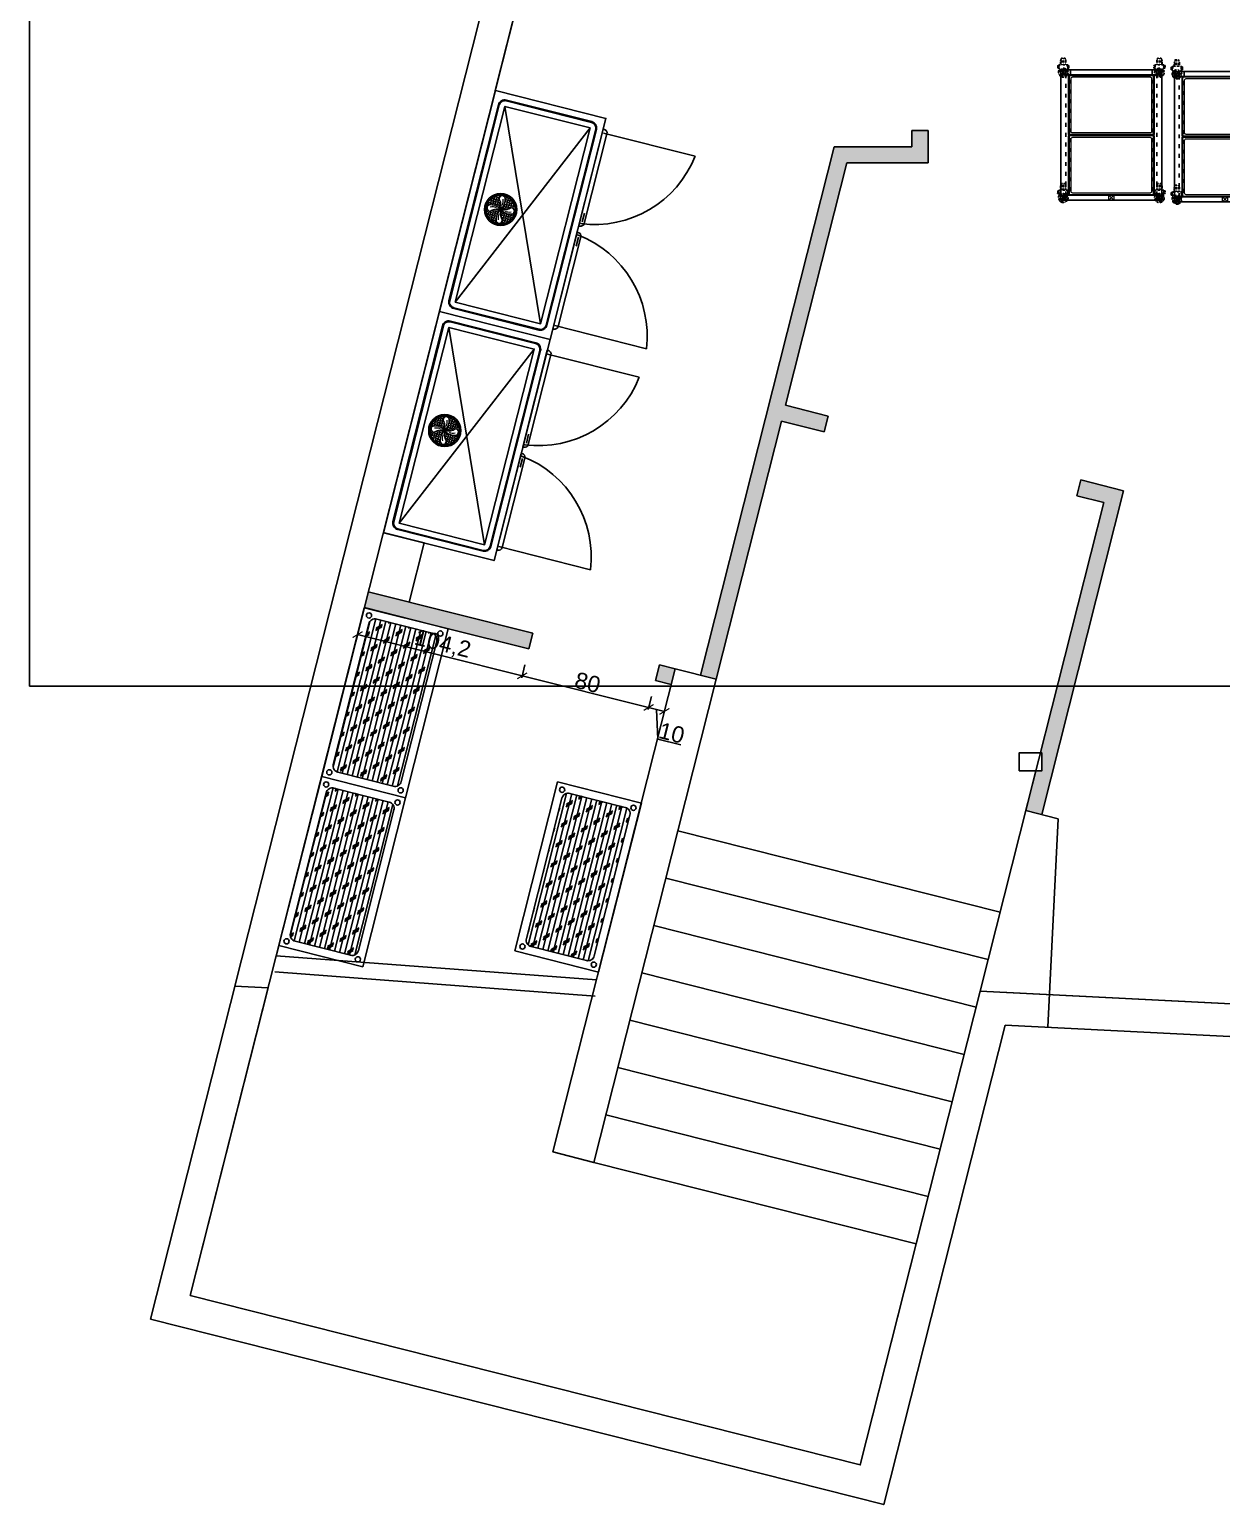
# Model space of a CAD drawing. Header units: millimetres. Extents: x -3164 to 12587, y -18082 to -16228.
# Drawn here: x 5157 to 5888, y -17985 to -17080 of the extents above; entities that cross this region are included whole.
import ezdxf

# ---------------------------------------------------------------- set-up
doc = ezdxf.new("R2010")
doc.units = ezdxf.units.MM
for name, pattern in [('ACAD_ISO03W100', [30, 12, -18]), ('DASHED', [0.75, 0.5, -0.25]), ('HIDDEN2', [0.1875, 0.125, -0.0625])]:
    doc.linetypes.add(name, pattern=pattern)
doc.layers.add('MUTAŞ', color=7, linetype='Continuous')
doc.layers.add('TEFRİŞ MUTFAK (L)', color=241, linetype='Continuous', lineweight=15)
doc.styles.get("Standard").update_dxf_attribs({"font": 'arial.ttf'})
doc.dimstyles.new('ISO-25', dxfattribs={"dimtxt": 10, "dimasz": 5, "dimexe": 1.25, "dimexo": 10, "dimtad": 1, "dimdec": 1, "dimtxsty": 'Standard', "dimblk": 'ARCHTICK', "dimcen": 2.5, "dimadec": 0, "dimazin": 0, "dimtfac": 1, "dimtdec": 1, "dimtmove": 0, "dimatfit": 3, "dimfxl": 1, "dimarcsym": 0})

# ---------------------------------------------------------------- blocks, each defined once
blk = doc.blocks.new('_ArchTick')
at = {"color": 0, "linetype": 'ByBlock', "const_width": 0.15}
blk.add_lwpolyline([(-0.5, -0.5), (0.5, 0.5)], dxfattribs=at)
blk = doc.blocks.new('*D122')
at = {"color": 0, "lineweight": -2, "transparency": 16777216}
for p, q in [((5359.71, -17444.62), (5357.71, -17452.6)), ((5358.02, -17451.38), (5459.06, -17476.68)), ((5460.75, -17469.91), (5458.76, -17477.89))]:
    blk.add_line(p, q, dxfattribs=at)
at = {"layer": 'Defpoints', "color": 0, "transparency": 16777216}
for p in [(5362.14, -17434.92), (5463.18, -17460.21), (5459.06, -17476.68)]:
    blk.add_point(p, dxfattribs=at)
at = {"color": 0, "lineweight": -2, "transparency": 16777216, "xscale": 5, "yscale": 5, "zscale": 5}
for p, rotation in [((5358.02, -17451.38), 165.9474561684962), ((5459.06, -17476.68), 345.9474561684962)]:
    blk.add_blockref('_ArchTick', p, dxfattribs=dict(at, rotation=rotation))
at = {"color": 0, "transparency": 16777216, "insert": (5410.15, -17457.59), "char_height": 10, "attachment_point": 5, "rotation": 345.94746}
blk.add_mtext('104,2', dxfattribs=at)
blk = doc.blocks.new('*D123')
at = {"color": 0, "lineweight": -2, "transparency": 16777216}
for p, q in [((5460.75, -17469.91), (5458.76, -17477.89)), ((5459.06, -17476.68), (5536.67, -17496.1)), ((5538.36, -17489.33), (5536.36, -17497.31))]:
    blk.add_line(p, q, dxfattribs=at)
at = {"layer": 'Defpoints', "color": 0, "transparency": 16777216}
for p in [(5463.18, -17460.21), (5540.79, -17479.63), (5536.67, -17496.1)]:
    blk.add_point(p, dxfattribs=at)
at = {"color": 0, "lineweight": -2, "transparency": 16777216, "xscale": 5, "yscale": 5, "zscale": 5}
for p, rotation in [((5459.06, -17476.68), 165.9474561685335), ((5536.67, -17496.1), 345.9474561685335)]:
    blk.add_blockref('_ArchTick', p, dxfattribs=dict(at, rotation=rotation))
at = {"color": 0, "transparency": 16777216, "insert": (5499.25, -17480.83), "char_height": 10, "attachment_point": 5, "rotation": 345.94746}
blk.add_mtext('80', dxfattribs=at)
blk = doc.blocks.new('*D124')
at = {"color": 0, "lineweight": -2, "transparency": 16777216}
for p, q in [((5538.36, -17489.33), (5536.36, -17497.31)), ((5548.06, -17491.76), (5546.06, -17499.74)), ((5536.67, -17496.1), (5546.37, -17498.53)), ((5541.52, -17497.31), (5542.36, -17515.57)), ((5542.36, -17515.57), (5556.52, -17519.11))]:
    blk.add_line(p, q, dxfattribs=at)
at = {"layer": 'Defpoints', "color": 0, "transparency": 16777216}
for p in [(5540.79, -17479.63), (5550.49, -17482.06), (5546.37, -17498.53)]:
    blk.add_point(p, dxfattribs=at)
at = {"color": 0, "lineweight": -2, "transparency": 16777216, "xscale": 5, "yscale": 5, "zscale": 5}
for p, rotation in [((5536.67, -17496.1), 165.9474561685335), ((5546.37, -17498.53), 345.9474561685335)]:
    blk.add_blockref('_ArchTick', p, dxfattribs=dict(at, rotation=rotation))
at = {"color": 0, "transparency": 16777216, "insert": (5550.83, -17511.78), "char_height": 10, "attachment_point": 5, "rotation": 345.94746}
blk.add_mtext('10', dxfattribs=at)
blk = doc.blocks.new('GHFH')
at = {"color": 7}
for p, q in [((1818.34, 2074.55), (1818.51, 2074.55)), ((1818.89, 2074.55), (1818.89, 2075.18)), ((1818.89, 2074.55), (1819.91, 2074.55)), ((1818.89, 2073.15), (1818.89, 2074.16)), ((1819.72, 2075.94), (1819.91, 2075.94)), ((1820.29, 2075.94), (1820.29, 2076.37)), ((1820.29, 2075.94), (1821.31, 2075.94)), ((1820.29, 2074.55), (1820.29, 2075.56)), ((1820.29, 2074.55), (1821.31, 2074.55)), ((1820.29, 2073.15), (1820.29, 2074.16)), ((1821.69, 2075.94), (1821.69, 2076.96)), ((1821.69, 2075.94), (1822.7, 2075.94)), ((1821.69, 2074.55), (1821.69, 2075.56)), ((1821.69, 2074.55), (1822.7, 2074.55)), ((1821.69, 2073.15), (1821.69, 2074.16)), ((1822.08, 2077.34), (1822.7, 2077.34)), ((1823.09, 2077.34), (1823.09, 2077.67)), ((1823.09, 2077.34), (1824.1, 2077.34)), ((1823.09, 2076.33), (1823.09, 2076.96)), ((1823.09, 2074.55), (1823.09, 2074.83)), ((1823.09, 2074.55), (1823.34, 2074.55)), ((1823.09, 2073.15), (1823.09, 2074.16)), ((1824.48, 2077.34), (1824.48, 2077.94)), ((1824.48, 2077.34), (1824.64, 2077.34)), ((1824.88, 2077.34), (1825.5, 2077.34)), ((1825.88, 2077.34), (1825.88, 2077.98)), ((1825.88, 2077.34), (1826.89, 2077.34)), ((1826.56, 2075.94), (1826.89, 2075.94)), ((1826.85, 2074.55), (1826.89, 2074.55)), ((1827.28, 2077.34), (1827.28, 2077.8)), ((1827.28, 2077.34), (1828.29, 2077.34)), ((1827.28, 2075.94), (1827.28, 2076.96)), ((1827.28, 2075.94), (1828.29, 2075.94)), ((1827.28, 2074.55), (1827.28, 2075.56)), ((1827.28, 2074.55), (1828.29, 2074.55)), ((1827.28, 2073.15), (1827.28, 2074.16)), ((1828.67, 2077.34), (1828.67, 2077.4)), ((1828.67, 2077.34), (1828.83, 2077.34)), ((1828.67, 2075.94), (1828.67, 2076.96)), ((1828.67, 2075.94), (1829.69, 2075.94)), ((1828.67, 2074.55), (1828.67, 2075.56)), ((1828.67, 2074.55), (1829.69, 2074.55)), ((1828.67, 2073.15), (1828.67, 2074.16)), ((1830.07, 2075.94), (1830.07, 2076.73)), ((1830.07, 2075.94), (1831.09, 2075.94)), ((1830.07, 2074.55), (1830.07, 2075.56)), ((1830.07, 2074.55), (1831.09, 2074.55)), ((1830.07, 2073.15), (1830.07, 2074.16)), ((1831.47, 2074.55), (1831.47, 2075.56)), ((1831.47, 2074.55), (1832.48, 2074.55)), ((1831.47, 2073.15), (1831.47, 2074.16)), ((1832.86, 2073.15), (1832.86, 2074.15)), ((1816.39, 2068.96), (1817.12, 2068.96)), ((1816.49, 2067.56), (1817.12, 2067.56)), ((1816.5, 2070.35), (1817.12, 2070.35)), ((1816.82, 2066.16), (1817.12, 2066.16)), ((1816.84, 2071.75), (1817.12, 2071.75)), ((1817.5, 2073.15), (1817.5, 2073.26)), ((1817.5, 2073.15), (1818.51, 2073.15)), ((1817.5, 2071.75), (1817.5, 2072.77)), ((1817.5, 2071.75), (1818.51, 2071.75)), ((1817.5, 2070.35), (1817.5, 2071.37)), ((1817.5, 2070.35), (1818.51, 2070.35)), ((1817.5, 2069.47), (1817.5, 2069.97)), ((1817.5, 2066.16), (1817.5, 2066.99)), ((1817.5, 2066.16), (1818.51, 2066.16)), ((1817.5, 2064.77), (1817.5, 2065.78)), ((1817.5, 2064.77), (1818.51, 2064.77)), ((1818.89, 2073.15), (1819.91, 2073.15)), ((1818.89, 2071.75), (1818.89, 2072.77)), ((1818.89, 2071.75), (1819.91, 2071.75)), ((1818.89, 2070.35), (1818.89, 2071.37)), ((1818.89, 2070.35), (1819.91, 2070.35)), ((1818.89, 2066.16), (1818.89, 2066.34)), ((1818.89, 2066.16), (1819.91, 2066.16)), ((1818.89, 2064.77), (1818.89, 2065.78)), ((1818.89, 2064.77), (1819.91, 2064.77)), ((1820.29, 2073.15), (1821.31, 2073.15)), ((1820.29, 2071.75), (1820.29, 2072.77)), ((1820.29, 2071.75), (1821.31, 2071.75)), ((1820.29, 2070.36), (1820.29, 2071.37)), ((1820.29, 2066.16), (1820.29, 2067.18)), ((1820.29, 2066.16), (1821.31, 2066.16)), ((1820.29, 2064.77), (1820.29, 2065.78)), ((1820.29, 2064.77), (1821.31, 2064.77)), ((1820.82, 2067.56), (1821.31, 2067.56)), ((1821.69, 2073.15), (1822.7, 2073.15)), ((1821.69, 2071.75), (1821.69, 2072.77)), ((1821.69, 2071.75), (1822.7, 2071.75)), ((1821.69, 2070.35), (1821.69, 2071.37)), ((1821.69, 2070.35), (1822.7, 2070.35)), ((1821.69, 2067.56), (1821.69, 2068.05)), ((1821.69, 2067.56), (1822.7, 2067.56)), ((1821.69, 2066.16), (1821.69, 2067.18)), ((1821.69, 2066.16), (1822.7, 2066.16)), ((1821.69, 2064.77), (1821.69, 2065.78)), ((1821.69, 2064.77), (1822.7, 2064.77)), ((1823.09, 2073.15), (1824.1, 2073.15)), ((1823.09, 2071.75), (1823.09, 2072.77)), ((1823.09, 2071.75), (1824.1, 2071.75)), ((1823.09, 2070.35), (1823.09, 2071.37)), ((1823.09, 2070.35), (1824.1, 2070.35)), ((1823.09, 2067.56), (1823.09, 2068.58)), ((1823.09, 2067.56), (1824.1, 2067.56)), ((1823.09, 2066.16), (1823.09, 2067.18)), ((1823.09, 2066.16), (1824.1, 2066.16)), ((1823.09, 2064.77), (1823.09, 2065.78)), ((1823.09, 2064.77), (1824.02, 2064.77)), ((1824.48, 2071.75), (1824.48, 2072.77)), ((1824.48, 2071.75), (1824.98, 2071.75)), ((1824.48, 2070.35), (1824.48, 2071.37)), ((1824.48, 2070.35), (1825, 2070.35)), ((1824.48, 2067.56), (1824.48, 2067.78)), ((1824.48, 2067.56), (1824.69, 2067.56)), ((1824.48, 2067.03), (1824.48, 2067.18)), ((1825.88, 2066.26), (1825.88, 2067.18)), ((1825.91, 2066.16), (1826.89, 2066.16)), ((1826.08, 2067.56), (1826.89, 2067.56)), ((1826.24, 2070.35), (1826.89, 2070.35)), ((1826.53, 2064.77), (1826.89, 2064.77)), ((1826.7, 2071.75), (1826.89, 2071.75)), ((1827.28, 2073.15), (1828.29, 2073.15)), ((1827.28, 2071.75), (1827.28, 2072.77)), ((1827.28, 2071.75), (1828.29, 2071.75)), ((1827.28, 2070.35), (1827.28, 2071.37)), ((1827.28, 2070.35), (1828.29, 2070.35)), ((1827.28, 2069.12), (1827.28, 2069.97)), ((1827.28, 2067.56), (1827.28, 2067.98)), ((1827.28, 2067.56), (1828.29, 2067.56)), ((1827.28, 2066.16), (1827.28, 2067.18)), ((1827.28, 2066.16), (1828.29, 2066.16)), ((1827.28, 2064.77), (1827.28, 2065.78)), ((1827.28, 2064.77), (1828.29, 2064.77)), ((1828.67, 2073.15), (1829.69, 2073.15)), ((1828.67, 2071.75), (1828.67, 2072.77)), ((1828.67, 2071.75), (1829.69, 2071.75)), ((1828.67, 2070.35), (1828.67, 2071.37)), ((1828.67, 2070.35), (1829.69, 2070.35)), ((1828.67, 2069.55), (1828.67, 2069.97)), ((1828.67, 2067.56), (1828.67, 2067.6)), ((1828.67, 2067.56), (1828.92, 2067.56)), ((1828.67, 2066.16), (1828.67, 2067.18)), ((1828.67, 2066.16), (1829.69, 2066.16)), ((1828.67, 2064.77), (1828.67, 2065.78)), ((1828.67, 2064.77), (1829.69, 2064.77)), ((1830.07, 2073.15), (1831.09, 2073.15)), ((1830.07, 2071.75), (1830.07, 2072.77)), ((1830.07, 2071.75), (1831.09, 2071.75)), ((1830.07, 2070.35), (1830.07, 2071.37)), ((1830.07, 2070.35), (1830.19, 2070.35)), ((1830.07, 2066.16), (1830.07, 2067.18)), ((1830.07, 2066.16), (1831.09, 2066.16)), ((1830.07, 2064.77), (1830.07, 2065.78)), ((1830.07, 2064.77), (1831.09, 2064.77)), ((1831.47, 2073.15), (1832.48, 2073.15)), ((1831.47, 2071.75), (1831.47, 2072.77)), ((1831.47, 2071.75), (1832.48, 2071.75)), ((1831.47, 2067.56), (1831.47, 2067.59)), ((1831.47, 2067.56), (1832.48, 2067.56)), ((1831.47, 2066.16), (1831.47, 2067.18)), ((1831.47, 2066.16), (1832.48, 2066.16)), ((1831.47, 2064.77), (1831.47, 2065.78)), ((1831.47, 2064.77), (1832.48, 2064.77)), ((1832.86, 2073.15), (1833.48, 2073.15)), ((1832.86, 2071.75), (1832.86, 2072.77)), ((1832.86, 2071.75), (1833.88, 2071.75)), ((1832.86, 2071.29), (1832.86, 2071.37)), ((1832.86, 2067.56), (1832.86, 2067.95)), ((1832.86, 2067.56), (1833.88, 2067.56)), ((1832.86, 2066.16), (1832.86, 2067.18)), ((1832.86, 2066.16), (1833.88, 2066.16)), ((1832.86, 2064.77), (1832.86, 2065.78)), ((1832.86, 2064.77), (1833.51, 2064.77)), ((1833.72, 2070.35), (1833.88, 2070.35)), ((1833.75, 2068.96), (1833.88, 2068.96)), ((1834.26, 2070.35), (1834.26, 2071.07)), ((1834.26, 2070.35), (1834.41, 2070.35)), ((1834.26, 2068.96), (1834.26, 2069.97)), ((1834.26, 2068.96), (1834.52, 2068.96)), ((1834.26, 2067.56), (1834.26, 2068.58)), ((1834.26, 2067.56), (1834.42, 2067.56)), ((1834.26, 2066.78), (1834.26, 2067.18)), ((1818.29, 2063.37), (1818.51, 2063.37)), ((1818.89, 2063.37), (1818.89, 2064.39)), ((1818.89, 2063.37), (1819.91, 2063.37)), ((1818.89, 2062.67), (1818.89, 2062.99)), ((1819.64, 2061.97), (1819.91, 2061.97)), ((1820.29, 2063.37), (1820.29, 2064.39)), ((1820.29, 2063.37), (1821.31, 2063.37)), ((1820.29, 2061.97), (1820.29, 2062.99)), ((1820.29, 2061.97), (1821.31, 2061.97)), ((1820.29, 2061.48), (1820.29, 2061.59)), ((1821.69, 2063.37), (1821.69, 2064.39)), ((1821.69, 2063.37), (1822.7, 2063.37)), ((1821.69, 2061.97), (1821.69, 2062.99)), ((1821.69, 2061.97), (1822.7, 2061.97)), ((1821.69, 2060.68), (1821.69, 2061.59)), ((1821.93, 2060.57), (1822.7, 2060.57)), ((1823.09, 2063.37), (1823.09, 2064.39)), ((1823.09, 2063.37), (1824.05, 2063.37)), ((1823.09, 2061.97), (1823.09, 2062.99)), ((1823.09, 2061.97), (1824.1, 2061.97)), ((1823.09, 2060.57), (1823.09, 2061.59)), ((1823.09, 2060.57), (1824.1, 2060.57)), ((1823.09, 2060.18), (1823.09, 2060.19)), ((1824.48, 2060.57), (1824.48, 2061.51)), ((1824.48, 2060.57), (1825.5, 2060.57)), ((1824.48, 2059.91), (1824.48, 2060.19)), ((1825.88, 2059.87), (1825.88, 2060.19)), ((1826.65, 2060.57), (1826.89, 2060.57)), ((1827.28, 2063.65), (1827.28, 2064.39)), ((1827.28, 2060.57), (1827.28, 2060.88)), ((1827.28, 2060.57), (1828.29, 2060.57)), ((1827.28, 2060.05), (1827.28, 2060.19)), ((1827.51, 2063.37), (1828.29, 2063.37)), ((1827.99, 2061.97), (1828.29, 2061.97)), ((1828.67, 2063.37), (1828.67, 2064.39)), ((1828.67, 2063.37), (1829.69, 2063.37)), ((1828.67, 2061.97), (1828.67, 2062.99)), ((1828.67, 2061.97), (1829.69, 2061.97)), ((1828.67, 2060.57), (1828.67, 2061.59)), ((1828.67, 2060.57), (1828.98, 2060.57)), ((1830.07, 2063.37), (1830.07, 2064.39)), ((1830.07, 2063.37), (1831.09, 2063.37)), ((1830.07, 2061.97), (1830.07, 2062.99)), ((1830.07, 2061.97), (1831.09, 2061.97)), ((1830.07, 2061.12), (1830.07, 2061.59)), ((1831.47, 2063.37), (1831.47, 2064.39)), ((1831.47, 2063.37), (1832.48, 2063.37)), ((1831.47, 2062.14), (1831.47, 2062.99)), ((1832.86, 2063.7), (1832.86, 2064.39))]:
    blk.add_line(p, q, dxfattribs=at)
for radius in [9.85, 9.06, 0.996, 0.431]:
    blk.add_circle((1825.46, 2068.92), radius, dxfattribs=at)
for start, end in [(184.97524, 240.61958), (94.97524, 150.61958), (274.97524, 330.61958), (4.97524, 60.61958)]:
    blk.add_arc((1825.46, 2068.92), 1.5, start, end, dxfattribs=at)
at = {"layer": 'TEFRİŞ MUTFAK (L)', "color": 7}
for centre, radius, start, end in [((1824.76, 2075.45), 1.89, 28.20844, 194.1396), ((1816.95, 2068.94), 8.51, 6.62866, 45.35929), ((1819.11, 2072.65), 6.8, 352.47773, 24.279), ((1818.71, 2073.58), 8.2, 332.335, 19.69418), ((1818.93, 2068.23), 1.89, 118.20844, 284.1396), ((1820.8, 2062.18), 8.2, 62.335, 109.69418), ((1821.73, 2062.58), 6.8, 82.47773, 114.279), ((1825.44, 2060.42), 8.51, 96.62866, 135.35929), ((1832.2, 2064.27), 8.2, 152.335, 199.69418), ((1831.8, 2065.2), 6.8, 172.47773, 204.279), ((1833.96, 2068.91), 8.51, 186.62866, 225.35929), ((1830.11, 2075.67), 8.2, 242.335, 289.69418), ((1825.47, 2077.43), 8.51, 276.62866, 315.35929), ((1829.18, 2075.27), 6.8, 262.47773, 294.279), ((1831.98, 2069.62), 1.89, 298.20844, 104.1396), ((1826.15, 2062.4), 1.89, 208.20844, 14.1396)]:
    blk.add_arc(centre, radius, start, end, dxfattribs=at)
blk = doc.blocks.new('dfgfg')
at = {"color": 7}
for p, q in [((2071.59, 2337.98), (2065.92, 2337.98)), ((2072.76, 2337.51), (2072.85, 2337.14)), ((2080.12, 2337.51), (2080.03, 2337.14)), ((2081.29, 2337.98), (2086.96, 2337.98))]:
    blk.add_line(p, q, dxfattribs=at)
for points in [[(2076.44, 2336.47), (2006.44, 2336.47), (2006.44, 2266.47), (2076.44, 2266.47)], [(2076.44, 2336.47), (2146.44, 2336.47), (2146.44, 2266.47), (2076.44, 2266.47)], [(2014.44, 2274.47), (2014.44, 2328.47), (2138.44, 2328.47), (2138.44, 2274.47), (2014.44, 2274.47), (2138.44, 2328.47), (2138.44, 2274.47), (2014.44, 2328.47)]]:
    blk.add_lwpolyline(points, dxfattribs=at)
for points in [[(2074.28, 2336.47), (2013.18, 2336.47), (2013.27, 2337.16, -0.414214), (2015.47, 2339.36), (2072.17, 2339.36, -0.414214), (2074.37, 2337.16)], [(2078.6, 2336.47), (2139.7, 2336.47), (2139.61, 2337.16, 0.414214), (2137.41, 2339.36), (2080.71, 2339.36, 0.414214), (2078.51, 2337.16)], [(2014.44, 2332.47), (2138.44, 2332.47, -0.414214), (2142.44, 2328.47), (2142.44, 2274.47, -0.414214), (2138.44, 2270.47), (2014.44, 2270.47, -0.414214), (2010.44, 2274.47), (2010.44, 2328.47, -0.414214)], [(2014.44, 2331.97), (2138.44, 2331.97, -0.414214), (2141.94, 2328.47), (2141.94, 2274.47, -0.414214), (2138.44, 2270.97), (2014.44, 2270.97, -0.414214), (2010.94, 2274.47), (2010.94, 2328.47, -0.414214)]]:
    blk.add_lwpolyline(points, format="xyb", close=True, dxfattribs=at)
blk.add_blockref('GHFH', (250.99, 218.61), dxfattribs=at)
blk = doc.blocks.new('qwewqewqwqwqwe')
at = {"color": 7}
for points in [[(713.78, -3336.25), (713.78, -3394.25)], [(835.72, -3336.25), (835.72, -3394.25)]]:
    blk.add_lwpolyline(points, dxfattribs=at)
for centre, start, end in [((705.34, -3328.52), 277.31652, 353.3258), ((844.16, -3328.52), 186.6742, 262.68348)]:
    blk.add_arc(centre, 66.27, start, end, dxfattribs=at)
at = {"color": 140, "rotation": 180}
blk.add_blockref('dfgfg', (2851.19, -999.08), dxfattribs=at)
blk = doc.blocks.new('DEPO TİP BUZDOLABI 140x70')
at = {"color": 7}
blk.add_blockref('qwewqewqwqwqwe', (-704.75, 3335.55), dxfattribs=at)
blk = doc.blocks.new('4r55')
h = blk.add_hatch()
h.set_pattern_fill('CORK', angle=90, style=0)
h.set_pattern_definition([(90, (0, 0), (-3.175, 2e-16), []), (225, (1.5875, 1.5875), (6.350003, -6.350003), [4.49013, -4.49013]), (225, (1.5875, 2.381), (6.350003, -6.350003), [4.49013, -4.49013]), (225, (1.5875, 3.175), (6.350003, -6.350003), [4.49013, -4.49013])])
h.paths.add_polyline_path([(1286.5, 1170.04, 0.414214), (1290.5, 1166.04), (1325.5, 1166.04, 0.414214), (1329.5, 1170.04), (1329.5, 1259.04, 0.414214), (1325.5, 1263.04), (1290.5, 1263.04, 0.414214), (1286.5, 1259.04)])
at = {"color": 7}
blk.add_lwpolyline([(1281.5, 1268.04), (1281.5, 1161.04), (1334.5, 1161.04), (1334.5, 1268.04)], close=True, dxfattribs=at)
blk.add_lwpolyline([(1286.5, 1259.04), (1286.5, 1170.04, 0.414214), (1290.5, 1166.04), (1325.5, 1166.04, 0.414214), (1329.5, 1170.04), (1329.5, 1259.04, 0.414214), (1325.5, 1263.04), (1290.5, 1263.04, 0.414214)], format="xyb", close=True, dxfattribs=at)
for centre in [(1285.5, 1264.37), (1330.65, 1264.37), (1285.5, 1165.04), (1330.65, 1165.04)]:
    blk.add_circle(centre, 1.6, dxfattribs=at)
blk = doc.blocks.new('ISTIF RAFI 107x53')
at = {"color": 7, "rotation": 270}
blk.add_blockref('4r55', (-1161.04, 1334.5), dxfattribs=at)
blk = doc.blocks.new('ERGERGERR')
at = {"color": 30, "lineweight": 0}
for points in [[(13033.1, -3671.65), (13033.1, -3706.65, 0.414214), (13034.1, -3707.65), (13085.1, -3707.65, 0.414214), (13086.1, -3706.65), (13086.1, -3671.65, 0.414214), (13085.1, -3670.65), (13034.1, -3670.65, 0.414214)], [(13033.11, -3671.65), (13033.11, -3706.65, 0.414214), (13034.1, -3707.64), (13085.1, -3707.64, 0.414214), (13086.09, -3706.65), (13086.09, -3671.65, 0.414214), (13085.1, -3670.66), (13034.1, -3670.66, 0.414214)], [(13033.12, -3671.65), (13033.12, -3706.65, 0.414214), (13034.1, -3707.63), (13085.1, -3707.63, 0.414214), (13086.08, -3706.65), (13086.08, -3671.65, 0.414214), (13085.1, -3670.67), (13034.1, -3670.67, 0.414214)], [(13033.13, -3671.65), (13033.13, -3706.65, 0.414214), (13034.1, -3707.62), (13085.1, -3707.62, 0.414214), (13086.07, -3706.65), (13086.07, -3671.65, 0.414214), (13085.1, -3670.68), (13034.1, -3670.68, 0.414214)], [(13033.14, -3671.65), (13033.14, -3706.65, 0.414214), (13034.1, -3707.61), (13085.1, -3707.61, 0.414214), (13086.06, -3706.65), (13086.06, -3671.65, 0.414214), (13085.1, -3670.69), (13034.1, -3670.69, 0.414214)], [(13033.15, -3671.65), (13033.15, -3706.65, 0.414214), (13034.1, -3707.6), (13085.1, -3707.6, 0.414214), (13086.05, -3706.65), (13086.05, -3671.65, 0.414214), (13085.1, -3670.7), (13034.1, -3670.7, 0.414214)], [(13033.16, -3671.65), (13033.16, -3706.65, 0.414214), (13034.1, -3707.59), (13085.1, -3707.59, 0.414214), (13086.04, -3706.65), (13086.04, -3671.65, 0.414214), (13085.1, -3670.71), (13034.1, -3670.71, 0.414214)], [(13033.41, -3671.65), (13033.41, -3706.65, 0.414214), (13034.1, -3707.34), (13085.1, -3707.34, 0.414214), (13085.79, -3706.65), (13085.79, -3671.65, 0.414214), (13085.1, -3670.96), (13034.1, -3670.96, 0.414214)], [(13033.53, -3671.65), (13033.53, -3706.65, 0.414214), (13034.1, -3707.21), (13085.1, -3707.21, 0.414214), (13085.66, -3706.65), (13085.66, -3671.65, 0.414214), (13085.1, -3671.08), (13034.1, -3671.08, 0.414214)], [(13033.66, -3671.65), (13033.66, -3706.65, 0.414214), (13034.1, -3707.09), (13085.1, -3707.09, 0.414214), (13085.54, -3706.65), (13085.54, -3671.65, 0.414214), (13085.1, -3671.21), (13034.1, -3671.21, 0.414214)], [(13034.66, -3673.21), (13034.66, -3705.09, 0.414214), (13035.66, -3706.09), (13083.54, -3706.09, 0.414214), (13084.54, -3705.09), (13084.54, -3673.21, 0.414214), (13083.54, -3672.21), (13035.66, -3672.21, 0.414214)]]:
    blk.add_lwpolyline(points, format="xyb", close=True, dxfattribs=at)
blk = doc.blocks.new('BT32')
at = {"color": 7, "lineweight": 0}
blk.add_lwpolyline([(13145.65, -3593.57), (13148.65, -3593.57), (13148.65, -3596.57), (13145.65, -3596.57), (13145.65, -3593.57), (13148.65, -3593.57), (13145.65, -3596.57), (13145.65, -3593.57), (13148.65, -3596.57)], dxfattribs=at)
at = {"layer": 'MUTAŞ', "color": 7}
for p, q in [((13116.15, -3596.57), (13116.15, -3593.57)), ((13116.15, -3593.57), (13119.15, -3593.57)), ((13116.15, -3596.57), (13116.15, -3593.57)), ((13116.15, -3593.57), (13119.15, -3596.57)), ((13119.15, -3593.57), (13116.15, -3596.57)), ((13116.15, -3596.57), (13116.15, -3593.57)), ((13116.15, -3593.57), (13119.15, -3593.57)), ((13116.15, -3596.57), (13119.15, -3593.57)), ((13119.15, -3596.57), (13116.15, -3593.57)), ((13116.15, -3593.57), (13178.15, -3593.57)), ((13119.15, -3593.57), (13119.15, -3596.57)), ((13119.15, -3596.57), (13119.15, -3593.57)), ((13119.15, -3593.57), (13119.15, -3596.57)), ((13119.15, -3593.57), (13119.15, -3596.57)), ((13178.15, -3593.57), (13175.15, -3593.57)), ((13175.15, -3593.57), (13175.15, -3596.57)), ((13178.15, -3593.57), (13175.15, -3596.57)), ((13175.15, -3596.57), (13175.15, -3593.57)), ((13175.15, -3593.57), (13178.15, -3596.57)), ((13175.15, -3593.57), (13178.15, -3593.57)), ((13175.15, -3596.57), (13175.15, -3593.57)), ((13175.15, -3593.57), (13178.15, -3593.57)), ((13178.15, -3593.57), (13175.15, -3596.57)), ((13178.15, -3596.57), (13175.15, -3593.57)), ((13178.15, -3596.57), (13178.15, -3593.57)), ((13178.15, -3596.57), (13178.15, -3593.57)), ((13178.15, -3593.57), (13178.15, -3596.57)), ((13116.15, -3673.57), (13116.15, -3596.57)), ((13119.15, -3596.57), (13116.15, -3596.57)), ((13119.15, -3596.57), (13116.15, -3596.57)), ((13119.15, -3596.57), (13175.15, -3596.57)), ((13175.15, -3596.57), (13178.15, -3596.57)), ((13178.15, -3596.57), (13175.15, -3596.57)), ((13175.15, -3596.57), (13178.15, -3596.57)), ((13178.15, -3673.57), (13178.15, -3596.57)), ((13116.15, -3673.57), (13116.15, -3670.57)), ((13116.15, -3670.57), (13119.15, -3670.57)), ((13119.15, -3673.57), (13116.15, -3670.57)), ((13116.15, -3670.57), (13119.15, -3670.57)), ((13119.15, -3670.57), (13116.15, -3673.57)), ((13116.15, -3670.57), (13116.15, -3673.57)), ((13119.15, -3670.57), (13116.15, -3670.57)), ((13116.15, -3670.57), (13119.15, -3673.57)), ((13119.15, -3670.57), (13116.15, -3673.57)), ((13119.15, -3673.57), (13116.15, -3673.57)), ((13116.15, -3673.57), (13119.15, -3673.57)), ((13116.15, -3673.57), (13178.15, -3673.57)), ((13119.15, -3670.57), (13119.15, -3673.57)), ((13119.15, -3673.57), (13119.15, -3670.57)), ((13119.15, -3673.57), (13119.15, -3670.57)), ((13119.15, -3670.57), (13175.15, -3670.57)), ((13122.65, -3670.57), (13171.65, -3670.57)), ((13178.15, -3670.57), (13175.15, -3670.57)), ((13175.15, -3670.57), (13175.15, -3673.57)), ((13175.15, -3673.57), (13178.15, -3670.57)), ((13178.15, -3670.57), (13175.15, -3670.57)), ((13175.15, -3670.57), (13178.15, -3673.57)), ((13178.15, -3670.57), (13175.15, -3670.57)), ((13175.15, -3670.57), (13175.15, -3673.57)), ((13178.15, -3673.57), (13175.15, -3670.57)), ((13175.15, -3670.57), (13178.15, -3670.57)), ((13178.15, -3670.57), (13175.15, -3673.57)), ((13175.15, -3673.57), (13178.15, -3673.57)), ((13175.15, -3673.57), (13178.15, -3673.57)), ((13175.15, -3673.57), (13178.15, -3673.57)), ((13178.15, -3673.57), (13178.15, -3670.57)), ((13178.15, -3673.57), (13178.15, -3670.57))]:
    blk.add_line(p, q, dxfattribs=at)
at = {"layer": 'MUTAŞ', "color": 7, "linetype": 'HIDDEN2'}
for p, q in [((13116.88, -3594.63), (13117.65, -3594.19)), ((13116.88, -3595.51), (13116.88, -3594.63)), ((13117.65, -3594.19), (13118.41, -3594.63)), ((13118.41, -3594.63), (13118.41, -3595.51)), ((13176.65, -3594.19), (13175.88, -3594.63)), ((13175.88, -3594.63), (13175.88, -3595.51)), ((13177.41, -3594.63), (13176.65, -3594.19)), ((13177.41, -3595.51), (13177.41, -3594.63)), ((13114.2, -3597.7), (13114.27, -3597.59)), ((13114.2, -3599.25), (13114.2, -3597.7)), ((13114.27, -3599.36), (13114.2, -3599.25)), ((13114.27, -3597.59), (13114.84, -3597.59)), ((13114.27, -3598.03), (13114.84, -3598.03)), ((13114.27, -3598.92), (13114.84, -3598.92)), ((13114.84, -3599.36), (13114.27, -3599.36)), ((13114.84, -3597.59), (13114.84, -3597.31)), ((13114.84, -3597.31), (13115.09, -3597.31)), ((13114.84, -3597.59), (13114.84, -3599.36)), ((13114.84, -3599.65), (13114.84, -3599.36)), ((13115.09, -3599.65), (13114.84, -3599.65)), ((13115.09, -3597.31), (13115.09, -3596.61)), ((13115.09, -3599.65), (13115.09, -3597.31)), ((13115.09, -3599.75), (13115.09, -3599.65)), ((13116, -3599.75), (13115.09, -3599.75)), ((13119.3, -3599.75), (13116, -3599.75)), ((13116, -3602.2), (13116, -3599.75)), ((13116.53, -3603.8), (13116, -3602.2)), ((13116.53, -3599.75), (13116.53, -3603.8)), ((13118.77, -3603.8), (13116.53, -3603.8)), ((13117.65, -3595.96), (13116.88, -3595.51)), ((13118.41, -3595.51), (13117.65, -3595.96)), ((13117.65, -3599.75), (13117.65, -3603.8)), ((13118.77, -3599.75), (13118.77, -3603.8)), ((13119.3, -3602.2), (13118.77, -3603.8)), ((13119.3, -3599.75), (13119.3, -3602.2)), ((13120.2, -3599.75), (13119.3, -3599.75)), ((13120.2, -3596.61), (13120.2, -3597.31)), ((13120.2, -3597.31), (13120.2, -3599.65)), ((13120.2, -3597.31), (13120.46, -3597.31)), ((13120.46, -3599.65), (13120.2, -3599.65)), ((13120.2, -3599.65), (13120.2, -3599.75)), ((13120.46, -3597.31), (13120.46, -3597.59)), ((13120.46, -3599.36), (13120.46, -3597.59)), ((13120.46, -3597.59), (13121.03, -3597.59)), ((13121.03, -3598.03), (13120.46, -3598.03)), ((13121.03, -3598.92), (13120.46, -3598.92)), ((13121.03, -3599.36), (13120.46, -3599.36)), ((13120.46, -3599.36), (13120.46, -3599.65)), ((13121.03, -3597.59), (13121.09, -3597.7)), ((13121.09, -3599.25), (13121.03, -3599.36)), ((13121.09, -3597.7), (13121.09, -3599.25)), ((13173.27, -3597.59), (13173.2, -3597.7)), ((13173.2, -3597.7), (13173.2, -3599.25)), ((13173.2, -3599.25), (13173.27, -3599.36)), ((13173.84, -3597.59), (13173.27, -3597.59)), ((13173.27, -3598.03), (13173.84, -3598.03)), ((13173.27, -3598.92), (13173.84, -3598.92)), ((13173.27, -3599.36), (13173.84, -3599.36)), ((13174.09, -3597.31), (13173.84, -3597.31)), ((13173.84, -3597.31), (13173.84, -3597.59)), ((13173.84, -3599.36), (13173.84, -3597.59)), ((13173.84, -3599.36), (13173.84, -3599.65)), ((13173.84, -3599.65), (13174.09, -3599.65)), ((13174.09, -3596.61), (13174.09, -3597.31)), ((13174.09, -3597.31), (13174.09, -3599.65)), ((13174.09, -3599.65), (13174.09, -3599.75)), ((13174.09, -3599.75), (13175, -3599.75)), ((13175, -3599.75), (13178.3, -3599.75)), ((13175, -3599.75), (13175, -3602.2)), ((13175, -3602.2), (13175.53, -3603.8)), ((13175.53, -3599.75), (13175.53, -3603.8)), ((13175.53, -3603.8), (13177.77, -3603.8)), ((13175.88, -3595.51), (13176.65, -3595.96)), ((13176.65, -3595.96), (13177.41, -3595.51)), ((13176.65, -3599.75), (13176.65, -3603.8)), ((13177.77, -3599.75), (13177.77, -3603.8)), ((13177.77, -3603.8), (13178.3, -3602.2)), ((13178.3, -3602.2), (13178.3, -3599.75)), ((13178.3, -3599.75), (13179.2, -3599.75)), ((13179.2, -3597.31), (13179.2, -3596.61)), ((13179.2, -3599.65), (13179.2, -3597.31)), ((13179.46, -3597.31), (13179.2, -3597.31)), ((13179.2, -3599.75), (13179.2, -3599.65)), ((13179.2, -3599.65), (13179.46, -3599.65)), ((13179.46, -3597.59), (13179.46, -3597.31)), ((13179.46, -3597.59), (13179.46, -3599.36)), ((13180.03, -3597.59), (13179.46, -3597.59)), ((13180.03, -3598.03), (13179.46, -3598.03)), ((13180.03, -3598.92), (13179.46, -3598.92)), ((13179.46, -3599.65), (13179.46, -3599.36)), ((13179.46, -3599.36), (13180.03, -3599.36)), ((13180.09, -3597.7), (13180.03, -3597.59)), ((13180.03, -3599.36), (13180.09, -3599.25)), ((13180.09, -3599.25), (13180.09, -3597.7)), ((13114.2, -3674.7), (13114.27, -3674.59)), ((13114.2, -3676.25), (13114.2, -3674.7)), ((13114.27, -3676.36), (13114.2, -3676.25)), ((13114.27, -3674.59), (13114.84, -3674.59)), ((13114.27, -3675.03), (13114.84, -3675.03)), ((13114.27, -3675.92), (13114.84, -3675.92)), ((13114.84, -3676.36), (13114.27, -3676.36)), ((13114.84, -3674.59), (13114.84, -3674.31)), ((13114.84, -3674.31), (13115.09, -3674.31)), ((13114.84, -3674.59), (13114.84, -3676.36)), ((13114.84, -3676.65), (13114.84, -3676.36)), ((13115.09, -3674.31), (13115.09, -3673.61)), ((13115.09, -3676.65), (13115.09, -3674.31)), ((13116.88, -3671.63), (13117.65, -3671.19)), ((13116.88, -3672.51), (13116.88, -3671.63)), ((13117.65, -3672.96), (13116.88, -3672.51)), ((13117.65, -3671.19), (13118.41, -3671.63)), ((13118.41, -3672.51), (13117.65, -3672.96)), ((13118.41, -3671.63), (13118.41, -3672.51)), ((13120.2, -3673.61), (13120.2, -3674.31)), ((13120.2, -3674.31), (13120.2, -3676.65)), ((13120.2, -3674.31), (13120.46, -3674.31)), ((13120.46, -3674.31), (13120.46, -3674.59)), ((13120.46, -3676.36), (13120.46, -3674.59)), ((13120.46, -3674.59), (13121.03, -3674.59)), ((13121.03, -3675.03), (13120.46, -3675.03)), ((13121.03, -3675.92), (13120.46, -3675.92)), ((13121.03, -3676.36), (13120.46, -3676.36)), ((13120.46, -3676.36), (13120.46, -3676.65)), ((13121.03, -3674.59), (13121.09, -3674.7)), ((13121.09, -3676.25), (13121.03, -3676.36)), ((13121.09, -3674.7), (13121.09, -3676.25)), ((13173.27, -3674.59), (13173.2, -3674.7)), ((13173.2, -3674.7), (13173.2, -3676.25)), ((13173.2, -3676.25), (13173.27, -3676.36)), ((13173.84, -3674.59), (13173.27, -3674.59)), ((13173.27, -3675.03), (13173.84, -3675.03)), ((13173.27, -3675.92), (13173.84, -3675.92)), ((13173.27, -3676.36), (13173.84, -3676.36)), ((13174.09, -3674.31), (13173.84, -3674.31)), ((13173.84, -3674.31), (13173.84, -3674.59)), ((13173.84, -3676.36), (13173.84, -3674.59)), ((13173.84, -3676.36), (13173.84, -3676.65)), ((13174.09, -3673.61), (13174.09, -3674.31)), ((13174.09, -3674.31), (13174.09, -3676.65)), ((13176.65, -3671.19), (13175.88, -3671.63)), ((13175.88, -3671.63), (13175.88, -3672.51)), ((13175.88, -3672.51), (13176.65, -3672.96)), ((13177.41, -3671.63), (13176.65, -3671.19)), ((13176.65, -3672.96), (13177.41, -3672.51)), ((13177.41, -3672.51), (13177.41, -3671.63)), ((13179.2, -3674.31), (13179.2, -3673.61)), ((13179.2, -3676.65), (13179.2, -3674.31)), ((13179.46, -3674.31), (13179.2, -3674.31)), ((13179.46, -3674.59), (13179.46, -3674.31)), ((13179.46, -3674.59), (13179.46, -3676.36)), ((13180.03, -3674.59), (13179.46, -3674.59)), ((13180.03, -3675.03), (13179.46, -3675.03)), ((13180.03, -3675.92), (13179.46, -3675.92)), ((13179.46, -3676.65), (13179.46, -3676.36)), ((13179.46, -3676.36), (13180.03, -3676.36)), ((13180.09, -3674.7), (13180.03, -3674.59)), ((13180.03, -3676.36), (13180.09, -3676.25)), ((13180.09, -3676.25), (13180.09, -3674.7)), ((13115.09, -3676.65), (13114.84, -3676.65)), ((13115.09, -3676.75), (13115.09, -3676.65)), ((13116, -3676.75), (13115.09, -3676.75)), ((13119.3, -3676.75), (13116, -3676.75)), ((13116, -3679.2), (13116, -3676.75)), ((13116.53, -3680.8), (13116, -3679.2)), ((13116.53, -3676.75), (13116.53, -3680.8)), ((13118.77, -3680.8), (13116.53, -3680.8)), ((13117.65, -3676.75), (13117.65, -3680.8)), ((13118.77, -3676.75), (13118.77, -3680.8)), ((13119.3, -3679.2), (13118.77, -3680.8)), ((13119.3, -3676.75), (13119.3, -3679.2)), ((13120.2, -3676.75), (13119.3, -3676.75)), ((13120.46, -3676.65), (13120.2, -3676.65)), ((13120.2, -3676.65), (13120.2, -3676.75)), ((13173.84, -3676.65), (13174.09, -3676.65)), ((13174.09, -3676.65), (13174.09, -3676.75)), ((13174.09, -3676.75), (13175, -3676.75)), ((13175, -3676.75), (13178.3, -3676.75)), ((13175, -3676.75), (13175, -3679.2)), ((13175, -3679.2), (13175.53, -3680.8)), ((13175.53, -3676.75), (13175.53, -3680.8)), ((13175.53, -3680.8), (13177.77, -3680.8)), ((13176.65, -3676.75), (13176.65, -3680.8)), ((13177.77, -3676.75), (13177.77, -3680.8)), ((13177.77, -3680.8), (13178.3, -3679.2)), ((13178.3, -3679.2), (13178.3, -3676.75)), ((13178.3, -3676.75), (13179.2, -3676.75)), ((13179.2, -3676.75), (13179.2, -3676.65)), ((13179.2, -3676.65), (13179.46, -3676.65))]:
    blk.add_line(p, q, dxfattribs=at)
at = {"layer": 'MUTAŞ', "color": 7, "linetype": 'ACAD_ISO03W100', "ltscale": 0.2}
for p, q in [((13119.15, -3596.57), (13119.15, -3673.57)), ((13122.15, -3596.57), (13119.15, -3596.57)), ((13122.15, -3673.57), (13122.15, -3596.57)), ((13172.15, -3673.57), (13172.15, -3596.57)), ((13172.15, -3596.57), (13175.15, -3596.57)), ((13175.15, -3596.57), (13175.15, -3673.57)), ((13119.15, -3673.57), (13122.15, -3673.57)), ((13175.15, -3673.57), (13172.15, -3673.57))]:
    blk.add_line(p, q, dxfattribs=at)
at = {"layer": 'MUTAŞ', "color": 7, "linetype": 'HIDDEN2'}
for centre, radius in [((13117.65, -3595.07), 2.55), ((13117.65, -3595.07), 1.7), ((13176.65, -3595.07), 2.55), ((13176.65, -3595.07), 1.7), ((13117.65, -3672.07), 2.55), ((13117.65, -3672.07), 1.7), ((13176.65, -3672.07), 2.55), ((13176.65, -3672.07), 1.7)]:
    blk.add_circle(centre, radius, dxfattribs=at)
at = {"layer": 'MUTAŞ', "color": 7, "linetype": 'DASHED'}
for centre in [(13117.65, -3595.07), (13176.65, -3595.07), (13117.65, -3672.07), (13176.65, -3672.07)]:
    blk.add_circle(centre, 1.6, dxfattribs=at)
at = {"layer": 'MUTAŞ', "color": 7, "linetype": 'HIDDEN2'}
for centre, radius, start, end in [((13117.65, -3595.07), 2.98, 328.99728, 211.00272), ((13176.65, -3595.07), 2.98, 328.99728, 211.00272), ((13114.61, -3597.81), 0.407, 147.13277, 212.86723), ((13115.73, -3598.48), 1.53, 163.22135, 196.77866), ((13114.61, -3599.14), 0.407, 147.13277, 212.86723), ((13120.69, -3597.81), 0.407, 327.13277, 32.86723), ((13119.56, -3598.48), 1.53, 343.22135, 16.77866), ((13120.69, -3599.14), 0.407, 327.13277, 32.86723), ((13173.61, -3597.81), 0.407, 147.13277, 212.86723), ((13174.73, -3598.48), 1.53, 163.22134, 196.77865), ((13173.61, -3599.14), 0.407, 147.13277, 212.86723), ((13179.69, -3597.81), 0.407, 327.13277, 32.86723), ((13178.56, -3598.48), 1.53, 343.22134, 16.77865), ((13179.69, -3599.14), 0.407, 327.13277, 32.86723), ((13114.61, -3674.81), 0.407, 147.13277, 212.86723), ((13115.73, -3675.48), 1.53, 163.22135, 196.77866), ((13114.61, -3676.14), 0.407, 147.13277, 212.86723), ((13117.65, -3672.07), 2.98, 328.99728, 211.00272), ((13120.69, -3674.81), 0.407, 327.13277, 32.86723), ((13119.56, -3675.48), 1.53, 343.22135, 16.77866), ((13120.69, -3676.14), 0.407, 327.13277, 32.86723), ((13173.61, -3674.81), 0.407, 147.13277, 212.86723), ((13174.73, -3675.48), 1.53, 163.22134, 196.77865), ((13173.61, -3676.14), 0.407, 147.13277, 212.86723), ((13176.65, -3672.07), 2.98, 328.99728, 211.00272), ((13179.69, -3674.81), 0.407, 327.13277, 32.86723), ((13178.56, -3675.48), 1.53, 343.22134, 16.77865), ((13179.69, -3676.14), 0.407, 327.13277, 32.86723)]:
    blk.add_arc(centre, radius, start, end, dxfattribs=at)
at = {"color": 7, "lineweight": 0}
for p in [(87.55, 74.08), (87.55, 37.08)]:
    blk.add_blockref('ERGERGERR', p, dxfattribs=at)

msp = doc.modelspace()

# ---------------------------------------------------------------- hatches: boundary and pattern name
h = msp.add_hatch(color=256)
h.dxf.hatch_style = 1
h.paths.add_polyline_path([(6495.15, -16873.85), (6485.15, -16873.85), (6485.15, -16883.85), (6495.15, -16883.85), (6505.15, -16883.85), (6575.15, -16883.85), (6575.15, -16873.85), (6505.15, -16873.85), (6505.15, -16748.85), (6606.08, -16748.85), (6606.08, -16699.21), (6596.08, -16699.21), (6596.08, -16738.85), (6505.15, -16738.85), (6505.15, -16547.11), (6495.15, -16547.16)])
h.paths.add_polyline_path([(6320.77, -16883.85), (6385.15, -16883.85), (6385.15, -16873.85), (6320.77, -16873.85)])
h.paths.add_polyline_path([(6243.08, -16688.21), (6257.08, -16688.21), (6257.08, -16548.17), (6243.08, -16548.23)])
h.paths.add_polyline_path([(5885.15, -16933.85), (5810.15, -16933.85), (5810.15, -16943.85), (5895.15, -16943.85), (5895.15, -16883.85), (6020.77, -16883.85), (6020.77, -16873.85), (5895.15, -16873.85), (5895.15, -16549.7), (5885.15, -16549.75)])
h.paths.add_polyline_path([(5698.15, -16976.69), (5698.15, -17051.82), (5708.15, -17051.82), (5708.15, -16969), (5714.83, -16943.85), (5719.83, -16943.85), (5719.83, -16933.85), (5707.14, -16933.85), (5698.48, -16966.43), (5494.41, -16912.18), (5491.84, -16921.85)])
h.paths.add_polyline_path([(5621.66, -17266), (5568.45, -17476.29), (5578.15, -17478.75), (5618.24, -17320.28), (5644.42, -17326.9), (5646.87, -17317.21), (5620.7, -17310.59), (5631.36, -17268.46), (5658.34, -17161.82), (5708.15, -17161.82), (5708.15, -17151.82), (5708.15, -17141.82), (5698.15, -17141.82), (5698.15, -17151.82), (5650.56, -17151.82)])
h.paths.add_polyline_path([(5816.01, -17370.32), (5777.13, -17523.98), (5778.03, -17523.98), (5778.03, -17534.98), (5774.35, -17534.98), (5768.17, -17559.39), (5777.86, -17561.85), (5828.16, -17363.08), (5801.98, -17356.46), (5799.53, -17366.15)])
h.paths.add_polyline_path([(5463.18, -17460.21), (5465.63, -17450.51), (5364.59, -17425.22), (5362.14, -17434.92)])
h.paths.add_polyline_path([(5540.79, -17479.63), (5550.49, -17482.06), (5552.94, -17472.37), (5543.24, -17469.94)])

# ---------------------------------------------------------------- linework, layer by layer
for p, q in [((5698.15, -17151.82), (5698.15, -17141.82)), ((5698.15, -17141.82), (5708.15, -17141.82)), ((5708.15, -17161.82), (5708.15, -17141.82)), ((5621.66, -17266), (5650.56, -17151.82)), ((5698.15, -17151.82), (5650.56, -17151.82)), ((5708.15, -17161.82), (5708.15, -17151.82)), ((5658.34, -17161.82), (5631.36, -17268.46)), ((5658.34, -17161.82), (5708.15, -17161.82)), ((5568.45, -17476.29), (5621.66, -17266)), ((5620.7, -17310.59), (5631.36, -17268.46)), ((5620.7, -17310.59), (5646.87, -17317.21)), ((5578.15, -17478.75), (5618.24, -17320.28)), ((5618.24, -17320.28), (5644.42, -17326.9)), ((5801.98, -17356.46), (5828.16, -17363.08)), ((5828.16, -17363.08), (5777.86, -17561.85)), ((5799.53, -17366.15), (5816.01, -17370.32)), ((5816.01, -17370.32), (5768.17, -17559.39)), ((5398.91, -17395.11), (5373.82, -17388.76)), ((5389.8, -17431.53), (5398.91, -17395.11)), ((5465.63, -17450.51), (5364.59, -17425.22)), ((5362.14, -17434.92), (5308.1, -17648.5)), ((5463.18, -17460.21), (5362.14, -17434.92)), ((5465.63, -17450.51), (5463.18, -17460.21)), ((5505.84, -17658.5), (5552.94, -17472.37)), ((5543.24, -17469.94), (5540.79, -17479.63)), ((5552.94, -17472.37), (5543.24, -17469.94)), ((5552.94, -17472.37), (5550.49, -17482.06)), ((5552.94, -17472.37), (5578.15, -17478.75)), ((5550.51, -17482.07), (5540.79, -17479.63)), ((5578.15, -17478.75), (5554.6, -17571.81)), ((5740.09, -17670.35), (5774.35, -17534.98)), ((5477.88, -17769.02), (5532.09, -17554.77)), ((5768.17, -17559.39), (5788.07, -17564.43)), ((5788.07, -17564.43), (5781.6, -17692.47)), ((5554.6, -17571.81), (5503.08, -17775.4)), ((5554.6, -17571.81), (5752.36, -17621.85)), ((5547.24, -17600.9), (5745.01, -17650.94)), ((5539.88, -17629.98), (5737.65, -17680.02)), ((5255.31, -17857.11), (5308.1, -17648.5)), ((5308.1, -17648.5), (5504.62, -17663.35)), ((5308.1, -17648.5), (5504.62, -17663.35)), ((5307.34, -17658.47), (5503.86, -17673.32)), ((5532.52, -17659.06), (5730.29, -17709.1)), ((5525.16, -17688.15), (5722.93, -17738.19)), ((5517.8, -17717.23), (5715.57, -17767.27)), ((5510.44, -17746.31), (5708.21, -17796.35)), ((5503.08, -17775.4), (5477.88, -17769.02)), ((5503.08, -17775.4), (5700.85, -17825.44)), ((5708.21, -17796.35), (5700.85, -17825.44)), ((5700.85, -17825.44), (5666.51, -17961.16)), ((5666.51, -17961.16), (5255.31, -17857.11))]:
    msp.add_line(p, q)
for points in [[(5156.72, -17483.09), (7197.13, -17483.09), (7197.13, -16228.06), (5156.72, -16228.06)], [(5764.03, -17534.98), (5778.03, -17534.98), (5778.03, -17523.98), (5764.03, -17523.98)]]:
    msp.add_lwpolyline(points, close=True)
for points in [[(5755.46, -17691.15), (7096.68, -17758.97), (8313.22, -17723.82), (8328.07, -16543.63), (7608.33, -16520.21), (6953.96, -16525.21), (5570.21, -16531.08), (5282.72, -17667.24), (5303.09, -17668.27)], [(5756.47, -17671.17), (7096.9, -17738.95), (8293.46, -17704.38), (8307.83, -16562.99), (7608.08, -16540.21), (6954.08, -16545.21), (5585.8, -16551.02), (5494.41, -16912.18)], [(5491.96, -16921.88), (5308, -17648.89)], [(5698.15, -17051.82), (5698.15, -16976.69), (5491.96, -16921.88), (5442.5, -17117.32)], [(5698.15, -17151.82), (5698.15, -17141.82)], [(5698.15, -17151.82), (5698.15, -17141.82)], [(5708.15, -17161.82), (5698.15, -17161.82)], [(5646.87, -17317.21), (5644.42, -17326.9)], [(5799.53, -17366.15), (5801.98, -17356.46)], [(5283.7, -17663.37), (5231.01, -17871.6), (5680.99, -17985.46), (5755.46, -17691.15)], [(5303.09, -17668.27), (5255.31, -17857.11), (5666.51, -17961.16), (5740.09, -17670.35)], [(5303.09, -17668.27), (5255.31, -17857.11)], [(5740.09, -17670.35), (7096.9, -17738.95), (8293.46, -17704.38)]]:
    msp.add_lwpolyline(points)

# ---------------------------------------------------------------- block references
at = {"color": 7, "lineweight": 0, "rotation": 180}
for p in [(18967.77, -20778.25), (19037.47, -20779.24)]:
    msp.add_blockref('BT32', p, dxfattribs=at)
for name, p, rotation in [('DEPO TİP BUZDOLABI 140x70', (5476.14, -17270.24), 75.80022539922236), ('DEPO TİP BUZDOLABI 140x70', (5441.8, -17405.97), 75.80022539922236), ('ISTIF RAFI 107x53', (5362.31, -17434.82), 255.8002253992215), ('ISTIF RAFI 107x53', (5336.06, -17538.55), 255.8002253992215), ('ISTIF RAFI 107x53', (5480.83, -17541.8), 255.8002253992215)]:
    msp.add_blockref(name, p, dxfattribs=dict(rotation=rotation))

# ---------------------------------------------------------------- dimensions: what is measured, and where the dimension line sits
dim = msp.add_aligned_dim(p1=(5362.14, -17434.92), p2=(5463.18, -17460.21), distance=-16.97, dimstyle='ISO-25')
dim.commit()
dim.dimension.update_dxf_attribs({"geometry": '*D122', "text_midpoint": (5410.15, -17457.59)})
for base, p1, p2, picture, middle in [((5536.67, -17496.1), (5463.18, -17460.21), (5540.79, -17479.63), '*D123', (5499.25, -17480.83)), ((5546.37, -17498.53), (5540.79, -17479.63), (5550.49, -17482.06), '*D124', (5544.36, -17510.16))]:
    dim = msp.add_linear_dim(base=base, p1=p1, p2=p2, angle=165.94746, dimstyle='ISO-25', override={"dimtmove": 1})
    dim.commit()
    dim.dimension.update_dxf_attribs({"geometry": picture, "text_midpoint": middle})

doc.saveas('drawing.dxf')
